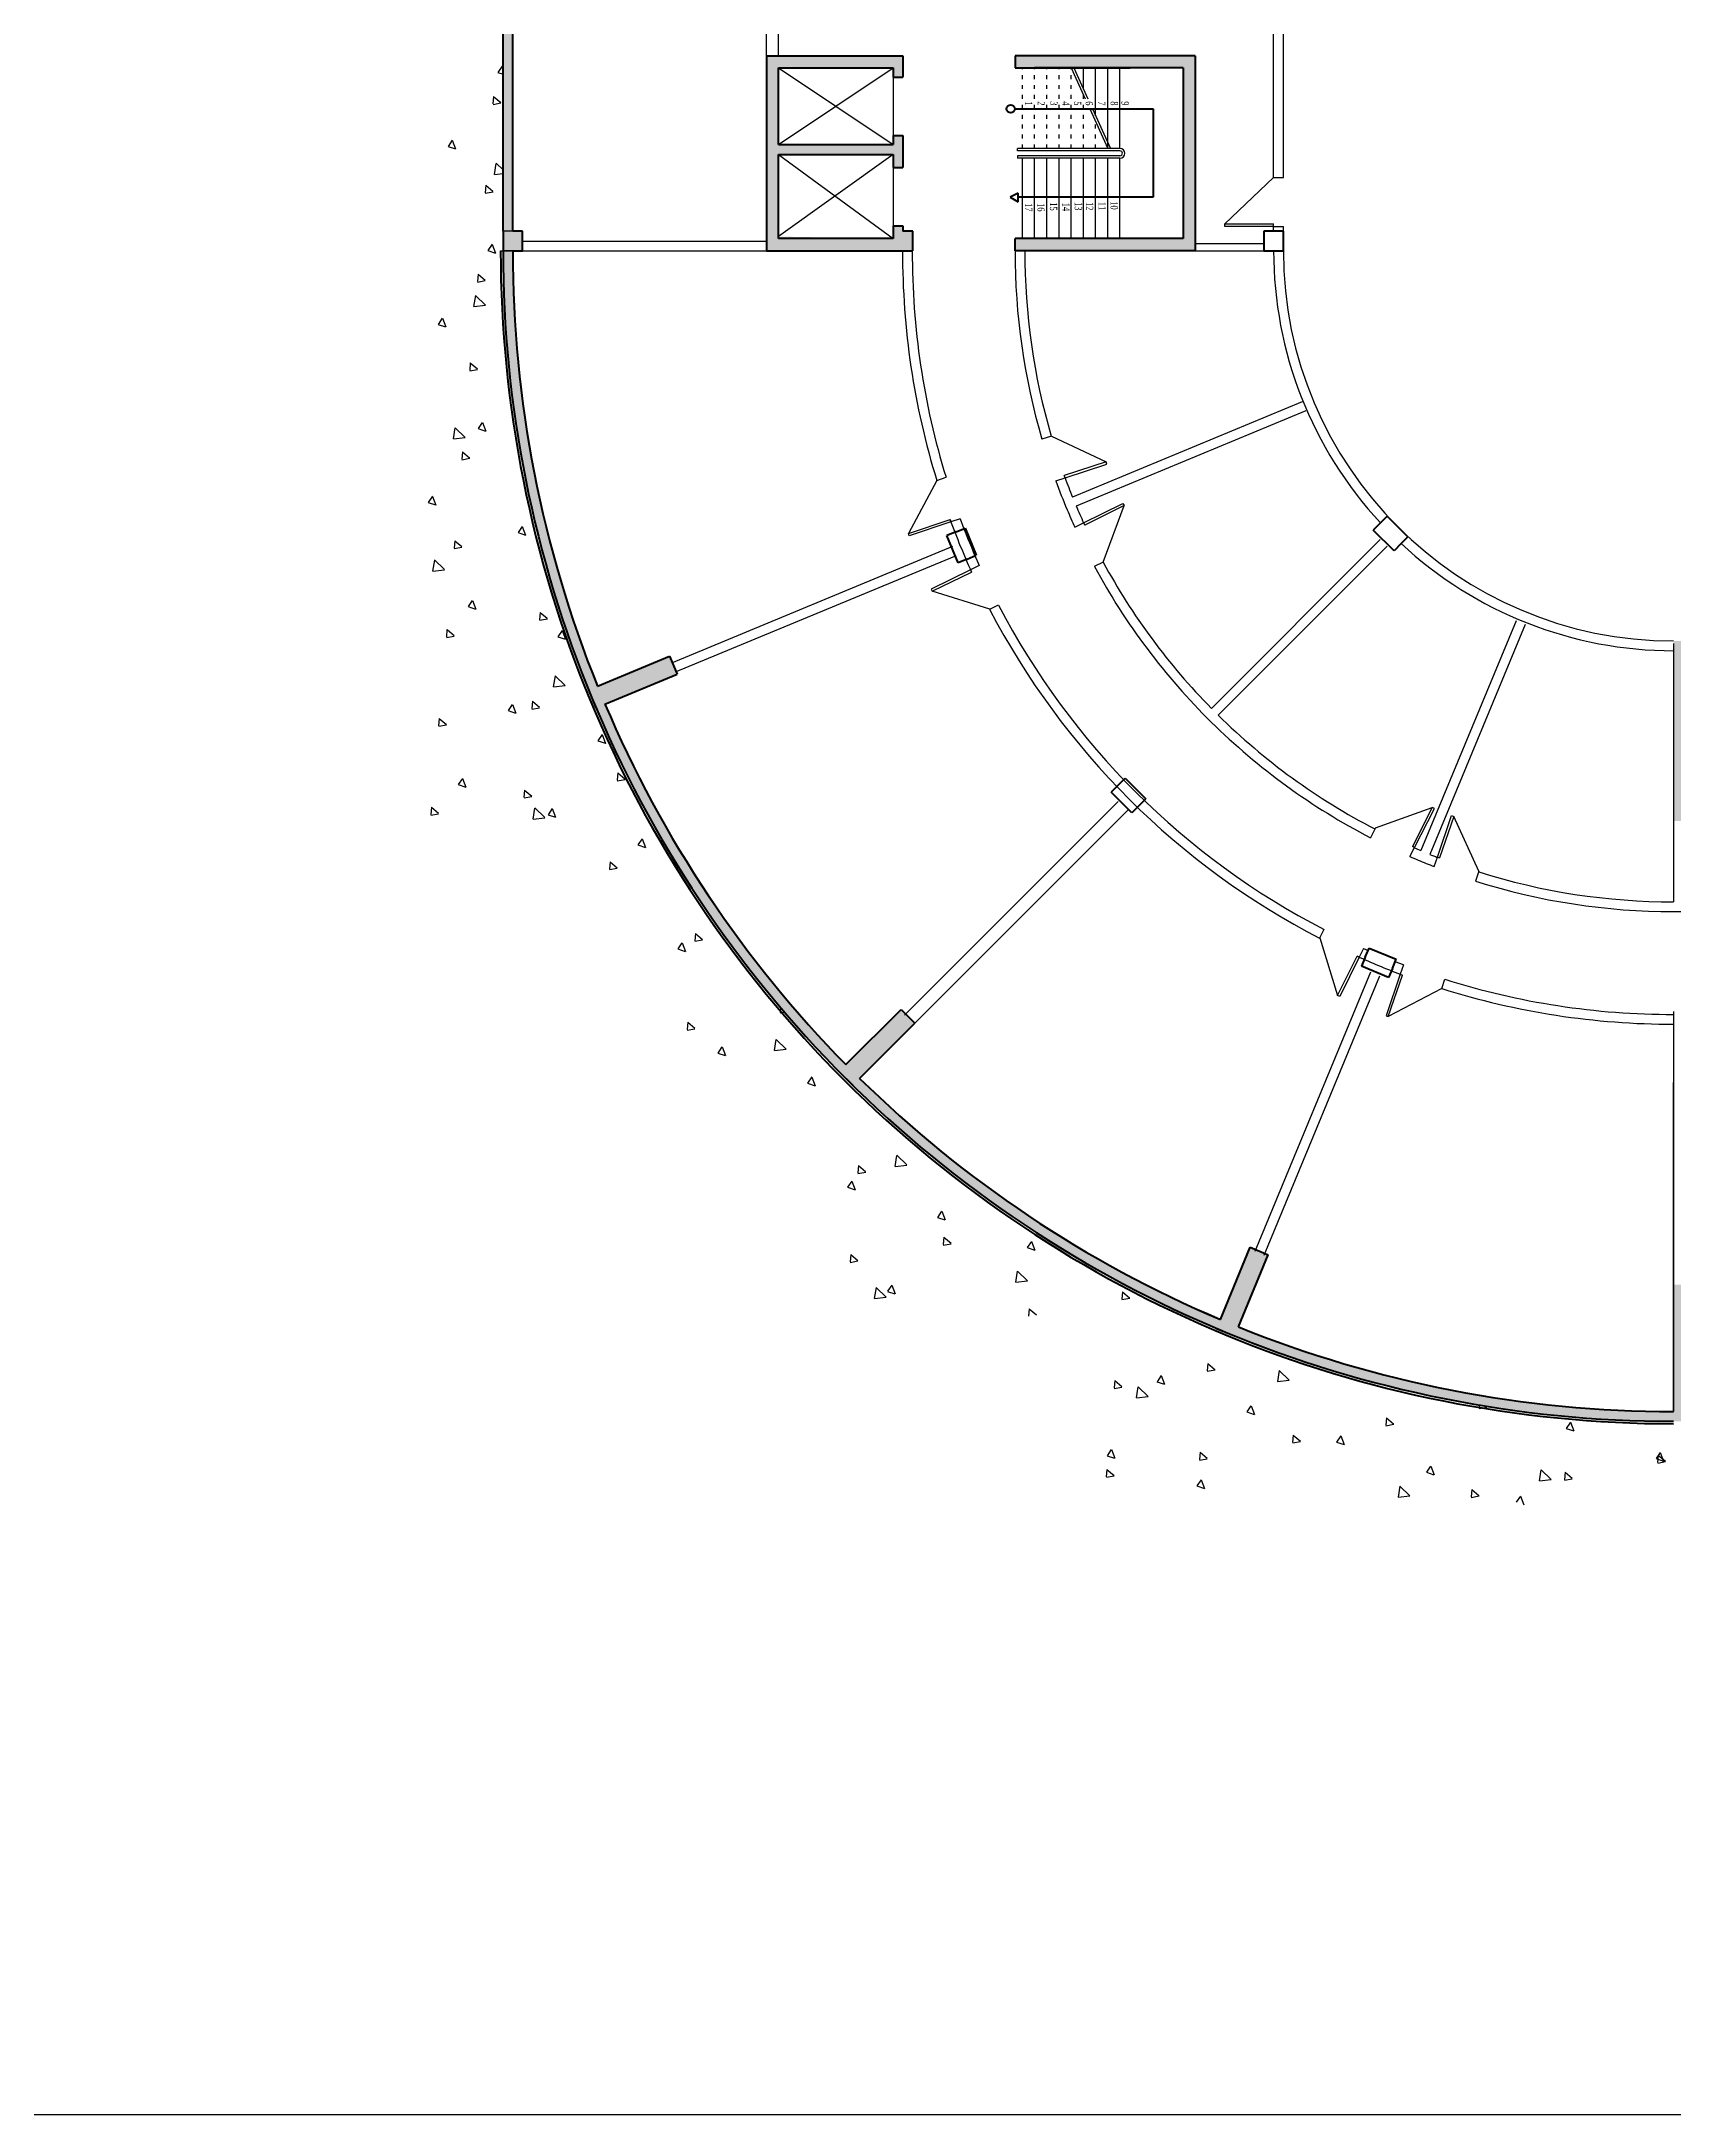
# Model space of a CAD drawing. Header units: metres. Extents: x -2370498 to 1228044, y -644254 to 236701.
# Drawn here: x 816725 to 821669, y 179825 to 186105 of the extents above; entities that cross this region are included whole.
import ezdxf

# ---------------------------------------------------------------- set-up
doc = ezdxf.new("R2010")
doc.units = ezdxf.units.M
doc.header["$MEASUREMENT"] = 0
doc.linetypes.add('ACAD_ISO03W100', pattern=[30, 12, -18])
doc.layers.add('Beam', color=6, linetype='Continuous')
doc.styles.add('OLCU', font='arial.ttf', dxfattribs={"width": 0.75})

msp = doc.modelspace()

# ---------------------------------------------------------------- hatches: boundary and pattern name
h = msp.add_hatch(color=0)
h.dxf.hatch_style = 1
h.paths.add_polyline_path([(822260.1468, 181925.18385), (822260.1468, 182338.83602), (822184.58141, 182338.83602), (822184.58141, 182309.28944), (822223.21357, 182309.28944), (822223.21357, 181962.11708), (821968.66975, 181962.11708), (821968.66975, 182309.28944), (822007.30191, 182309.28944), (822007.30191, 182338.83602), (821910.98004, 182338.83602), (821910.98004, 182309.28944), (821938.53223, 182309.28944), (821938.53223, 181962.11708), (821728.30829, 181962.11708), (821728.30829, 181984.27702), (821706.14835, 181984.27702), (821706.14835, 182309.28944), (821733.70054, 182309.28944), (821733.70054, 182338.83602), (821669.21512, 182338.83602), (821669.21512, 181925.18385)])
h.paths.add_polyline_path([(822260.1468, 183743.36416), (822260.1468, 184288.91057), (821669.21512, 184288.91057), (821669.21512, 183743.36416), (821706.14208, 183743.36416), (821706.14208, 184091.60192), (821706.14835, 184229.8174), (821728.30829, 184229.8174), (821728.30829, 184251.97734), (822223.21357, 184251.97734), (822223.21357, 183743.36416)])
h.paths.add_polyline_path([(819696.64925, 184122.14904), (819696.64925, 183936.37782), (819791.28033, 183936.37782), (819791.28033, 184122.14904)], flags=9)
h.paths.add_polyline_path([(818504.06109, 185878.46774), (818504.06109, 185692.69652), (818598.69218, 185692.69652), (818598.69218, 185878.46774)], flags=9)
h.paths.add_polyline_path([(822107.31787, 183760.78029), (822142.93833, 183760.78029), (822142.93833, 183808.09583), (822107.31787, 183808.09583)], flags=25)
h.paths.add_polyline_path([(822107.31787, 183798.21973), (822142.93833, 183798.21973), (822142.93833, 183845.53527), (822107.31787, 183845.53527)], flags=25)
h.paths.add_polyline_path([(822104.77828, 183836.06122), (822140.39874, 183836.06122), (822140.39874, 183883.37676), (822104.77828, 183883.37676)], flags=25)
h.paths.add_polyline_path([(822106.04629, 183874.08223), (822141.66676, 183874.08223), (822141.66676, 183921.39777), (822106.04629, 183921.39777)], flags=25)
h.paths.add_polyline_path([(822104.14427, 183911.46931), (822139.76474, 183911.46931), (822139.76474, 183958.78485), (822104.14427, 183958.78485)], flags=25)
h.paths.add_polyline_path([(822103.80946, 183945.15378), (822139.42992, 183945.15378), (822139.42992, 183992.46932), (822103.80946, 183992.46932)], flags=25)
h.paths.add_polyline_path([(822103.49246, 183983.49082), (822139.11292, 183983.49082), (822139.11292, 184030.80636), (822103.49246, 184030.80636)], flags=25)
h.paths.add_polyline_path([(822101.59044, 184019.92794), (822137.2109, 184019.92794), (822137.2109, 184067.24348), (822101.59044, 184067.24348)], flags=25)
h.paths.add_polyline_path([(821800.79698, 184052.90928), (821824.1472, 184052.90928), (821824.1472, 184100.22482), (821800.79698, 184100.22482)], flags=25)
h.paths.add_polyline_path([(821800.28173, 184020.28324), (821823.63194, 184020.28324), (821823.63194, 184067.59878), (821800.28173, 184067.59878)], flags=25)
h.paths.add_polyline_path([(821800.8569, 183982.064), (821824.20711, 183982.064), (821824.20711, 184029.37955), (821800.8569, 184029.37955)], flags=25)
h.paths.add_polyline_path([(821800.7131, 183944.23373), (821824.06332, 183944.23373), (821824.06332, 183991.54927), (821800.7131, 183991.54927)], flags=25)
h.paths.add_polyline_path([(821800.59328, 183909.08131), (821823.94349, 183909.08131), (821823.94349, 183956.39685), (821800.59328, 183956.39685)], flags=25)
h.paths.add_polyline_path([(821801.38413, 183873.23138), (821824.73435, 183873.23138), (821824.73435, 183920.54692), (821801.38413, 183920.54692)], flags=25)
h.paths.add_polyline_path([(821800.77302, 183837.10468), (821824.12323, 183837.10468), (821824.12323, 183884.42023), (821800.77302, 183884.42023)], flags=25)
h.paths.add_polyline_path([(821801.24034, 183798.91724), (821824.59056, 183798.91724), (821824.59056, 183846.23278), (821801.24034, 183846.23278)], flags=25)
h.paths.add_polyline_path([(821798.89174, 183760.78029), (821822.24195, 183760.78029), (821822.24195, 183808.09583), (821798.89174, 183808.09583)], flags=25)
h.paths.add_polyline_path([(823357.52505, 183340.38433), (823357.52505, 182886.08164), (823452.15614, 182886.08164), (823452.15614, 183340.38433)], flags=9)
h.paths.add_polyline_path([(820310.73738, 186009.39451), (820310.73738, 185733.29798), (820405.36847, 185733.29798), (820405.36847, 186009.39451)], flags=9)
h.paths.add_polyline_path([(819767.51776, 185626.14245), (819767.51776, 185590.52198), (819814.8333, 185590.52198), (819814.8333, 185626.14245)], flags=9)
h.paths.add_polyline_path([(819842.92585, 185626.77645), (819842.92585, 185591.15599), (819890.24139, 185591.15599), (819890.24139, 185626.77645)], flags=9)
h.paths.add_polyline_path([(819729.67626, 185623.60286), (819729.67626, 185587.9824), (819776.99181, 185587.9824), (819776.99181, 185623.60286)], flags=9)
h.paths.add_polyline_path([(819951.38447, 185629.33029), (819951.38447, 185593.70982), (819998.70002, 185593.70982), (819998.70002, 185629.33029)], flags=9)
h.paths.add_polyline_path([(819805.53877, 185624.87443), (819805.53877, 185589.25397), (819852.85431, 185589.25397), (819852.85431, 185624.87443)], flags=9)
h.paths.add_polyline_path([(819914.94736, 185627.42827), (819914.94736, 185591.8078), (819962.2629, 185591.8078), (819962.2629, 185627.42827)], flags=9)
h.paths.add_polyline_path([(819984.36581, 185930.12374), (819984.36581, 185906.77353), (820031.68136, 185906.77353), (820031.68136, 185930.12374)], flags=9)
h.paths.add_polyline_path([(819840.53785, 185930.32745), (819840.53785, 185906.97723), (819887.85339, 185906.97723), (819887.85339, 185930.32745)], flags=9)
h.paths.add_polyline_path([(819768.56122, 185930.14771), (819768.56122, 185906.79749), (819815.87676, 185906.79749), (819815.87676, 185930.14771)], flags=9)
h.paths.add_polyline_path([(819692.23682, 185623.60286), (819692.23682, 185587.9824), (819739.55237, 185587.9824), (819739.55237, 185623.60286)], flags=9)
h.paths.add_polyline_path([(819876.61031, 185627.11126), (819876.61031, 185591.4908), (819923.92585, 185591.4908), (819923.92585, 185627.11126)], flags=9)
h.paths.add_polyline_path([(819951.73978, 185930.639), (819951.73978, 185907.28878), (819999.05532, 185907.28878), (819999.05532, 185930.639)], flags=9)
h.paths.add_polyline_path([(819804.68792, 185929.53659), (819804.68792, 185906.18638), (819852.00346, 185906.18638), (819852.00346, 185929.53659)], flags=9)
h.paths.add_polyline_path([(819875.69027, 185930.20762), (819875.69027, 185906.85741), (819923.00581, 185906.85741), (819923.00581, 185930.20762)], flags=9)
h.paths.add_polyline_path([(819730.37378, 185929.68039), (819730.37378, 185906.33017), (819777.68932, 185906.33017), (819777.68932, 185929.68039)], flags=9)
h.paths.add_polyline_path([(819913.52054, 185930.06383), (819913.52054, 185906.71362), (819960.83608, 185906.71362), (819960.83608, 185930.06383)], flags=9)
h.paths.add_polyline_path([(818212.68834, 186495.25456), (818212.68834, 186207.24726), (818307.31943, 186207.24726), (818307.31943, 186495.25456)], flags=9)
h.paths.add_polyline_path([(819692.23682, 185932.02899), (819692.23682, 185908.67877), (819739.55237, 185908.67877), (819739.55237, 185932.02899)], flags=9)
h.paths.add_polyline_path([(818208.24624, 187009.75691), (818208.24624, 186792.63904), (818302.87732, 186792.63904), (818302.87732, 187009.75691)], flags=9)
h.paths.add_polyline_path([(829736.24461, 200655.12925), (829736.24461, 199279.64736), (830114.76894, 199279.64736), (830114.76894, 200655.12925)], flags=9)
h.paths.add_polyline_path([(833163.13298, 200668.96096), (833163.13298, 199293.47907), (833541.65731, 199293.47907), (833541.65731, 200668.96096)], flags=9)
h.paths.add_polyline_path([(819365.43827, 201638.30223), (819365.43827, 200262.82034), (819743.96261, 200262.82034), (819743.96261, 201638.30223)], flags=9)
h.paths.add_polyline_path([(822983.79383, 201845.32028), (822983.79383, 200469.83839), (823362.31816, 200469.83839), (823362.31816, 201845.32028)], flags=9)
h.paths.add_polyline_path([(830968.75348, 185254.29725), (831004.37394, 185254.29725), (831004.37394, 185301.61279), (830968.75348, 185301.61279)], flags=9)
h.paths.add_polyline_path([(830968.11948, 185329.70534), (831003.73994, 185329.70534), (831003.73994, 185377.02089), (830968.11948, 185377.02089)], flags=9)
h.paths.add_polyline_path([(830971.29307, 185216.45576), (831006.91353, 185216.45576), (831006.91353, 185263.7713), (830971.29307, 185263.7713)], flags=9)
h.paths.add_polyline_path([(830965.56564, 185438.16397), (831001.18611, 185438.16397), (831001.18611, 185485.47951), (830965.56564, 185485.47951)], flags=9)
h.paths.add_polyline_path([(830970.02149, 185292.31826), (831005.64196, 185292.31826), (831005.64196, 185339.63381), (830970.02149, 185339.63381)], flags=9)
h.paths.add_polyline_path([(830967.46766, 185401.72685), (831003.08812, 185401.72685), (831003.08812, 185449.04239), (830967.46766, 185449.04239)], flags=9)
h.paths.add_polyline_path([(830664.77218, 185471.14531), (830688.1224, 185471.14531), (830688.1224, 185518.46085), (830664.77218, 185518.46085)], flags=9)
h.paths.add_polyline_path([(830664.56848, 185327.31734), (830687.91869, 185327.31734), (830687.91869, 185374.63289), (830664.56848, 185374.63289)], flags=9)
h.paths.add_polyline_path([(830664.74822, 185255.34072), (830688.09843, 185255.34072), (830688.09843, 185302.65626), (830664.74822, 185302.65626)], flags=9)
h.paths.add_polyline_path([(830971.29307, 185179.01632), (831006.91353, 185179.01632), (831006.91353, 185226.33186), (830971.29307, 185226.33186)], flags=9)
h.paths.add_polyline_path([(830967.78466, 185363.38981), (831003.40513, 185363.38981), (831003.40513, 185410.70535), (830967.78466, 185410.70535)], flags=9)
h.paths.add_polyline_path([(830664.25693, 185438.51927), (830687.60714, 185438.51927), (830687.60714, 185485.83481), (830664.25693, 185485.83481)], flags=9)
h.paths.add_polyline_path([(830665.35933, 185291.46741), (830688.70955, 185291.46741), (830688.70955, 185338.78295), (830665.35933, 185338.78295)], flags=9)
h.paths.add_polyline_path([(830664.6883, 185362.46976), (830688.03852, 185362.46976), (830688.03852, 185409.78531), (830664.6883, 185409.78531)], flags=9)
h.paths.add_polyline_path([(830665.21554, 185217.15327), (830688.56576, 185217.15327), (830688.56576, 185264.46881), (830665.21554, 185264.46881)], flags=9)
h.paths.add_polyline_path([(830664.8321, 185400.30004), (830688.18231, 185400.30004), (830688.18231, 185447.61558), (830664.8321, 185447.61558)], flags=9)
h.paths.add_polyline_path([(830662.86694, 185179.01632), (830686.21716, 185179.01632), (830686.21716, 185226.33186), (830662.86694, 185226.33186)], flags=9)
h.paths.add_polyline_path([(828088.24535, 184881.09096), (828088.24535, 184752.54894), (828182.87643, 184752.54894), (828182.87643, 184881.09096)], flags=9)
h.paths.add_polyline_path([(829805.95652, 183982.7919), (829805.95652, 183854.24988), (829900.5876, 183854.24988), (829900.5876, 183982.7919)], flags=9)
h.paths.add_polyline_path([(829598.79445, 185373.43048), (829598.79445, 185244.88846), (829693.42553, 185244.88846), (829693.42553, 185373.43048)], flags=9)
h.paths.add_polyline_path([(830099.43365, 185356.15449), (830099.43365, 185227.61247), (830194.06473, 185227.61247), (830194.06473, 185356.15449)], flags=9)
h.paths.add_polyline_path([(826490.35335, 193725.49478), (826490.35335, 192509.1604), (827066.51174, 192509.1604), (827066.51174, 193725.49478)], flags=9)
h.paths.add_polyline_path([(826698.89271, 182287.67301), (826698.89271, 180738.44712), (827275.05109, 180738.44712), (827275.05109, 182287.67301)], flags=9)
h = msp.add_hatch(color=0)
h.dxf.hatch_style = 1
h.paths.add_polyline_path([(818182.71821, 185470.77393), (818182.71821, 185529.8671), (818153.17162, 185529.8671), (818153.17162, 186652.63729), (818182.71821, 186652.63729), (818182.71821, 186711.73046), (818153.17162, 186711.73046), (818153.17162, 187775.40748), (818182.71821, 187775.40748), (818182.71821, 187834.50065), (818153.17162, 187834.50065), (818153.17162, 188957.27084), (818182.71821, 188957.27084), (818182.71821, 189016.36401), (818123.62504, 189016.36401), (818123.62504, 185470.7965)])
h = msp.add_hatch(color=0)
h.dxf.hatch_style = 1
h.paths.add_polyline_path([(819335.03498, 185819.80227), (819305.4884, 185819.80227), (819305.4884, 185792.25008), (818958.31604, 185792.25008), (818958.31604, 186024.63396), (819305.4884, 186024.63396), (819305.4884, 185997.08177), (819335.03498, 185997.08177), (819335.03498, 186061.56719), (818921.38281, 186061.56719), (818921.38281, 185470.63551), (819364.58157, 185470.63551), (819364.58157, 185529.72868), (819335.03498, 185529.72868), (819335.03498, 185546.2009), (819305.4884, 185546.2009), (819305.4884, 185507.56874), (818958.31604, 185513.88433), (818958.31604, 185762.11256), (819305.4884, 185762.11256), (819305.4884, 185723.48041), (819335.03498, 185723.48041)])
h = msp.add_hatch(color=0)
h.dxf.hatch_style = 1
h.paths.add_polyline_path([(820220.36711, 185470.77393), (820220.36711, 186061.70561), (819733.91387, 186061.70561), (819704.36728, 186061.70561), (819674.8207, 186061.70561), (819674.8207, 186024.77864), (820023.05846, 186024.77864), (820183.43388, 186024.77238), (820183.43388, 185507.70716), (819674.8207, 185507.70716), (819674.8207, 185470.77393)])
h = msp.add_hatch(color=0)
h.dxf.hatch_style = 1
h.paths.add_polyline_path([(820220.36711, 185470.77393), (820220.36711, 186061.70561), (819733.91387, 186061.70561), (819704.36728, 186061.70561), (819674.8207, 186061.70561), (819674.8207, 186024.77864), (820023.05846, 186024.77864), (820183.43388, 186024.77238), (820183.43388, 185507.70716), (819674.8207, 185507.70716), (819674.8207, 185470.77393)])
h = msp.add_hatch(color=0)
h.dxf.hatch_style = 1
h.paths.add_polyline_path([(821669.21512, 181925.20021), (821669.21512, 181954.74679, -0.0963705945), (820351.02852, 182211.19737), (820441.49693, 182429.60743), (820386.90196, 182452.22141), (820296.43355, 182233.81135, -0.0942757837), (819203.72742, 182964.01301), (819370.94094, 183131.19319), (819329.15992, 183172.98254), (819161.94641, 183005.80236, -0.0942056792), (818432.3441, 184097.75428), (818650.80578, 184188.26419), (818628.18751, 184242.85738), (818409.72583, 184152.34747, -0.0963908739), (818153.17162, 185470.7965), (818123.62504, 185470.7965, 0.0962745589), (818381.72265, 184142.7834), (818405.78209, 184084.71168, 0.094112862), (819141.10801, 182984.85314), (819182.77406, 182943.17879, 0.0947702802), (820290.99586, 182204.03031), (820333.81517, 182186.29398, 0.0968418288)])

# ---------------------------------------------------------------- linework, layer by layer
at = {"color": 0, "lineweight": 40}
for p, q in [((818123.62504, 185529.8671), (818123.62504, 189016.36401)), ((818153.17162, 186061.70561), (818153.17162, 186357.17145)), ((818153.17162, 185529.8671), (818153.17162, 186061.70561)), ((818921.38281, 186061.70561), (819335.03498, 186061.70561)), ((818921.38281, 186061.70561), (818921.38281, 185470.77393)), ((818958.31604, 186024.77238), (819305.4884, 186024.77238)), ((818958.31604, 185792.3885), (818958.31604, 186024.77238)), ((819305.4884, 186024.77238), (819305.4884, 185997.22019)), ((819335.03498, 186061.70561), (819335.03498, 185997.22019)), ((819674.8207, 186061.70561), (819674.8207, 186024.77864)), ((819704.36728, 186061.70561), (819674.8207, 186061.70561)), ((819674.8207, 186024.77864), (820023.05846, 186024.77864)), ((819733.91387, 186061.70561), (819704.36728, 186061.70561)), ((820220.36711, 186061.70561), (819733.91387, 186061.70561)), ((820183.43388, 186024.77238), (819733.91387, 186024.77238)), ((820183.43388, 186024.77238), (820183.43388, 185507.70716)), ((820220.36711, 186061.70561), (820220.36711, 185470.77393)), ((819305.4884, 185997.22019), (819335.03498, 185997.22019)), ((819673.67812, 185900.72632), (820092.79004, 185900.72632)), ((820092.79004, 185900.72632), (820092.79004, 185632.95138)), ((819305.4884, 185819.94068), (819305.4884, 185792.3885)), ((819305.4884, 185819.94068), (819335.03498, 185819.94068)), ((819335.03498, 185819.94068), (819335.03498, 185723.61882)), ((818958.31604, 185792.3885), (819305.4884, 185792.3885)), ((818958.31604, 185507.70716), (818958.31604, 185762.25098)), ((818958.31604, 185762.25098), (819305.4884, 185762.25098)), ((819305.4884, 185762.25098), (819305.4884, 185723.61882)), ((819305.4884, 185723.61882), (819335.03498, 185723.61882)), ((819684.45124, 185645.06873), (819660.24585, 185632.95138)), ((819660.24585, 185632.95138), (819684.45124, 185619.04955)), ((819684.45124, 185619.04955), (819684.45124, 185645.06873)), ((820092.79004, 185632.95138), (819684.45124, 185632.95138)), ((818123.62504, 185529.8671), (818123.62504, 185470.77393)), ((818182.71821, 185529.8671), (818153.17162, 185529.8671)), ((818182.71821, 185470.77393), (818182.71821, 185529.8671)), ((819305.4884, 185507.70716), (818958.31604, 185507.70716)), ((819305.4884, 185546.33932), (819305.4884, 185507.70716)), ((819305.4884, 185546.33932), (819335.03498, 185546.33932)), ((819335.03498, 185546.33932), (819335.03498, 185529.8671)), ((819364.58157, 185529.8671), (819335.03498, 185529.8671)), ((819364.58157, 185470.77393), (819364.58157, 185529.8671)), ((820183.43388, 185507.70716), (819674.8207, 185507.70716)), ((819674.8207, 185470.77393), (819674.8207, 185507.70716)), ((820487.35176, 185529.8671), (820428.25859, 185529.8671)), ((820428.25859, 185529.8671), (820428.25859, 185470.77393)), ((820487.35176, 185470.77393), (820487.35176, 185529.8671)), ((818153.17162, 185470.77393), (818182.71821, 185470.77393)), ((818921.38281, 185470.63551), (819335.03498, 185470.56778)), ((819305.4884, 185470.77393), (819364.58157, 185470.77393)), ((820220.36711, 185470.77393), (819674.8207, 185470.77393)), ((820428.25859, 185470.77393), (820487.35176, 185470.77393)), ((819495.74522, 184619.07384), (819523.28673, 184630.28205)), ((819523.28673, 184630.28205), (819557.21348, 184548.39391)), ((820780.51926, 184645.88241), (820759.62459, 184624.9919)), ((820822.4679, 184562.14233), (820759.62459, 184624.9919)), ((820780.51926, 184645.88241), (820801.67886, 184667.03779)), ((820801.67886, 184667.03779), (820864.51798, 184604.19241)), ((819495.74522, 184619.07384), (819468.37805, 184607.93658)), ((819502.27419, 184525.63225), (819468.37805, 184607.93658)), ((820843.36049, 184583.03492), (820822.4679, 184562.14233)), ((820843.36049, 184583.03492), (820864.51798, 184604.19241)), ((819529.57079, 184536.94138), (819502.27419, 184525.63225)), ((819529.57079, 184536.94138), (819557.21348, 184548.39391)), ((818409.72583, 184152.34747), (818628.18751, 184242.85738)), ((818409.72583, 184152.33111), (818628.18751, 184242.84102)), ((818432.3441, 184097.75428), (818650.80578, 184188.26419)), ((818432.3441, 184097.73792), (818650.80578, 184188.24783)), ((818628.18751, 184242.85738), (818650.80578, 184188.26419)), ((818628.18751, 184242.84102), (818650.80578, 184188.24783)), ((818382.44324, 184141.04414), (818405.0615, 184086.45095)), ((818382.44324, 184141.02778), (818405.0615, 184086.43459)), ((819986.83036, 183852.19351), (820007.98996, 183873.34889)), ((820007.98996, 183873.34889), (820070.82908, 183810.50351)), ((819986.83036, 183852.19351), (819965.93568, 183831.303)), ((820028.77899, 183768.45342), (819965.93568, 183831.303)), ((820049.67158, 183789.34601), (820070.82908, 183810.50351)), ((820049.67158, 183789.34601), (820028.77899, 183768.45342)), ((820735.55076, 183331.0562), (820724.24377, 183303.75872)), ((820806.13623, 183269.83775), (820724.24377, 183303.75872)), ((820735.55076, 183331.0562), (820747.00111, 183358.6998)), ((820747.00111, 183358.6998), (820828.89357, 183324.77883)), ((820817.44321, 183297.13523), (820828.89357, 183324.77883)), ((820817.44321, 183297.13523), (820806.13623, 183269.83775)), ((819161.94641, 183005.80236), (819329.15992, 183172.98254)), ((819161.94641, 183005.786), (819329.15992, 183172.96618)), ((819203.72742, 182964.01301), (819370.94094, 183131.19319)), ((819203.72742, 182963.99665), (819370.94094, 183131.17684)), ((819329.15992, 183172.98254), (819370.94094, 183131.19319)), ((819329.15992, 183172.96618), (819370.94094, 183131.17684)), ((819141.05053, 182984.91064), (819141.05101, 182984.91112)), ((819141.05053, 182984.91064), (819182.83154, 182943.12129)), ((819141.05053, 182984.89428), (819141.05101, 182984.89476)), ((819141.05053, 182984.89428), (819182.83154, 182943.10494)), ((820296.43355, 182233.81135), (820386.90196, 182452.22141)), ((820296.43355, 182233.79499), (820386.90196, 182452.20505)), ((820351.02852, 182211.19737), (820441.49693, 182429.60743)), ((820351.02852, 182211.18102), (820441.49693, 182429.59108)), ((820386.90196, 182452.22141), (820441.49693, 182429.60743)), ((820386.90196, 182452.20505), (820441.49693, 182429.59108)), ((820285.10803, 182206.46913), (820285.12617, 182206.51291)), ((820285.10803, 182206.45278), (820285.12617, 182206.49655)), ((820285.10803, 182206.46913), (820339.703, 182183.85516)), ((820285.10803, 182206.45278), (820339.703, 182183.8388)), ((820339.703, 182183.85516), (820339.72113, 182183.89893)), ((820339.703, 182183.8388), (820339.72113, 182183.88258))]:
    msp.add_line(p, q, dxfattribs=at)
at = {"color": 0}
for p, q in [((820487.35176, 185692.37331), (820487.35176, 189016.36401)), ((818921.38281, 186061.70561), (818921.38281, 186327.62486)), ((818958.31604, 186061.70561), (818958.31604, 186327.62486)), ((820457.80517, 186061.70561), (820457.80517, 186327.62486)), ((818958.31604, 186024.77238), (819305.4884, 185792.3885)), ((818958.31604, 185792.3885), (819305.4884, 186024.77238)), ((819844.71356, 186024.77238), (819887.33745, 185930.99981)), ((819852.82748, 186024.77238), (819895.45138, 185930.99981)), ((819881.64679, 185961.36991), (819881.64679, 186024.77238)), ((819918.58002, 185880.1168), (819918.58002, 186024.77238)), ((819955.51325, 185781.01306), (819955.51325, 186024.77238)), ((819992.44648, 185781.01306), (819992.44648, 186024.77238)), ((820457.80517, 185692.37331), (820457.80517, 186061.70561)), ((819305.4884, 185997.22019), (819305.4884, 185819.94068)), ((819901.09813, 185900.72632), (819955.51325, 185781.01306)), ((819909.21205, 185900.72632), (819963.62717, 185781.01306)), ((818958.31604, 185762.25098), (819305.4884, 185507.70716)), ((819305.4884, 185762.25098), (818958.31604, 185514.02274)), ((819992.44648, 185781.01306), (819682.08105, 185781.01306)), ((819682.08105, 185773.62641), (819682.08105, 185781.01306)), ((819992.44648, 185773.62641), (819682.08105, 185773.62641)), ((819992.44648, 185758.85312), (819682.08105, 185758.85312)), ((819682.08105, 185758.85312), (819682.08105, 185751.46648)), ((819305.4884, 185723.61882), (819305.4884, 185546.33932)), ((819992.44648, 185751.46648), (819682.08105, 185751.46648)), ((819696.98064, 185507.70716), (819696.98064, 185751.46648)), ((819733.91387, 185507.70716), (819733.91387, 185751.46648)), ((819770.8471, 185507.70716), (819770.8471, 185751.46648)), ((819807.78033, 185507.70716), (819807.78033, 185751.46648)), ((819844.71356, 185507.70716), (819844.71356, 185751.46648)), ((819881.64679, 185670.21337), (819881.64679, 185751.46648)), ((819918.58002, 185507.70716), (819918.58002, 185751.46648)), ((819955.51325, 185507.70716), (819955.51325, 185751.46648)), ((819992.44648, 185507.70716), (819992.44648, 185751.46648)), ((820457.80517, 185692.37331), (820310.07225, 185552.02703)), ((820457.80517, 185692.37331), (820487.35176, 185692.37331)), ((819881.64679, 185507.70716), (819881.64679, 185670.21337)), ((818153.17162, 185529.8671), (818123.62504, 185529.8671)), ((820310.07225, 185544.64039), (820310.07225, 185552.02703)), ((820310.07225, 185552.02703), (820457.80517, 185552.02703)), ((820457.80517, 185544.64039), (820310.07225, 185544.64039)), ((820457.80517, 185529.8671), (820457.80517, 185552.02703)), ((820457.80517, 185529.8671), (820457.80517, 185544.64039)), ((820457.80517, 185544.64039), (820487.35176, 185544.64039)), ((820487.35176, 185470.77393), (820487.35176, 185544.64039)), ((818116.23839, 185470.78013), (818123.62504, 185470.77393)), ((818153.17162, 185470.7965), (818123.62504, 185470.7965)), ((818182.71821, 185470.77393), (818921.38281, 185470.63551)), ((818182.72374, 185500.32051), (818921.38834, 185500.1821)), ((820220.36711, 185492.93387), (820428.25859, 185492.93387)), ((820220.36711, 185470.77393), (820428.25859, 185470.77393)), ((820544.48337, 185013.41193), (819848.38827, 184725.01579)), ((820555.7925, 184986.11533), (819859.6974, 184697.7192)), ((819784.94944, 184909.50601), (819756.01768, 184900.12336)), ((819784.94944, 184909.50601), (819950.16199, 184831.07354)), ((819950.16199, 184831.07354), (819823.68695, 184790.05736)), ((819825.96562, 184783.03097), (819952.44066, 184824.04715)), ((819952.44066, 184824.04715), (819950.16199, 184831.07354)), ((819437.84425, 184775.45755), (819351.77541, 184614.09154)), ((819437.84425, 184775.45755), (819465.85378, 184784.86322)), ((819797.80123, 184773.89718), (819825.96562, 184783.03097)), ((819825.96562, 184783.03097), (819823.68695, 184790.05736)), ((819882.23017, 184646.67905), (820001.46458, 184705.51288)), ((820004.73312, 184698.88875), (819885.49872, 184640.05492)), ((819941.06401, 184527.44465), (820004.73312, 184698.88875)), ((820001.46458, 184705.51288), (820004.73312, 184698.88875)), ((819351.77541, 184614.09154), (819477.81832, 184656.41702)), ((819480.16974, 184649.41464), (819354.12682, 184607.08915)), ((819480.16974, 184649.41464), (819477.81832, 184656.41702)), ((819508.2379, 184658.83999), (819480.16974, 184649.41464)), ((819508.2379, 184658.83999), (819519.66788, 184628.80933)), ((819855.65986, 184633.56846), (819882.23017, 184646.67905)), ((819882.23017, 184646.67905), (819885.49872, 184640.05492)), ((819485.32612, 184574.59709), (818633.84208, 184221.82244)), ((819354.12682, 184607.08915), (819351.77541, 184614.09154)), ((820780.59992, 184596.64309), (820269.13561, 184084.85209)), ((820801.49257, 184575.75056), (820289.71168, 184064.26202)), ((819491.23621, 184545.06364), (818645.15121, 184194.52584)), ((819539.72741, 184504.37573), (819420.31284, 184445.90844)), ((819423.56103, 184439.27429), (819542.97559, 184497.74159)), ((819566.31952, 184517.39566), (819539.72741, 184504.37573)), ((819539.72741, 184504.37573), (819542.97559, 184497.74159)), ((819941.06401, 184527.44465), (819914.56747, 184514.37046)), ((819420.31284, 184445.90844), (819423.56103, 184439.27429)), ((819598.1947, 184384.96117), (819423.56103, 184439.27429)), ((819598.1947, 184384.96117), (819624.73127, 184397.95391)), ((821192.01433, 184349.94351), (820903.87449, 183653.74048)), ((821219.31182, 184338.63652), (820930.76757, 183642.601)), ((821669.21512, 184281.54028), (821669.21512, 183498.5558)), ((819986.92877, 183802.93753), (819339.60038, 183155.14376)), ((820018.5652, 183778.66823), (819370.94094, 183131.17684)), ((820766.23651, 183723.28492), (820938.51955, 183784.6477)), ((820938.51955, 183784.6477), (820878.09101, 183666.21353)), ((820884.67068, 183662.85638), (820945.09922, 183781.29056)), ((820945.09922, 183781.29056), (820938.51955, 183784.6477)), ((820953.74367, 183633.89086), (820996.45333, 183759.80412)), ((821003.44851, 183757.43136), (820960.73886, 183631.5181)), ((820996.45333, 183759.80412), (821003.44851, 183757.43136)), ((821079.65693, 183591.18121), (821003.44851, 183757.43136)), ((820766.23651, 183723.28492), (820750.81106, 183693.05252)), ((820870.85292, 183635.77488), (820884.67068, 183662.85638)), ((820884.67068, 183662.85638), (820878.09101, 183666.21353)), ((820944.11104, 183605.49267), (820953.74367, 183633.89086)), ((820953.74367, 183633.89086), (820960.73886, 183631.5181)), ((821079.65693, 183591.18121), (821069.52302, 183561.3052)), ((821669.21512, 183469.00922), (821698.7617, 183469.00922)), ((820598.11707, 183389.94574), (820611.272, 183416.40228)), ((820598.11707, 183389.94574), (820651.36022, 183214.98287)), ((820651.36022, 183214.98287), (820710.55737, 183334.03731)), ((820717.17151, 183330.74858), (820657.97435, 183211.69414)), ((820717.17151, 183330.74858), (820710.55737, 183334.03731)), ((820730.35397, 183357.2605), (820717.17151, 183330.74858)), ((820730.35397, 183357.2605), (820743.92619, 183351.27628)), ((820851.08587, 183307.53649), (820825.79853, 183317.30675)), ((820851.08587, 183307.53649), (820841.38728, 183279.22999)), ((820751.02295, 183285.29613), (820400.5507, 182439.18127)), ((820778.32043, 183273.98914), (820427.84819, 182427.87428)), ((820841.38728, 183279.22999), (820798.29106, 183153.44852)), ((820805.27892, 183151.05429), (820848.37514, 183276.83576)), ((820841.38728, 183279.22999), (820848.37514, 183276.83576)), ((820967.16875, 183236.13377), (820976.74569, 183264.08521)), ((820657.97435, 183211.69414), (820651.36022, 183214.98287)), ((820967.16875, 183236.13377), (820805.27892, 183151.05429)), ((820798.29106, 183153.44852), (820805.27892, 183151.05429)), ((821669.21512, 183159.81913), (821669.1567, 183159.81913)), ((821669.21512, 183166.14038), (821669.21512, 182338.83602)), ((821669.21512, 183166.14038), (821669.21512, 183158.77009)), ((821669.21512, 183158.77009), (821669.21512, 181954.74679)), ((821669.21512, 181954.74679), (821669.21512, 182951.944))]:
    msp.add_line(p, q, dxfattribs=at)
at = {"color": 0, "linetype": 'Continuous'}
for p, q in [((818107.99202, 186010.96201), (818123.62504, 186005.71654)), ((818120.60228, 186029.68472), (818108.01233, 186011.01936)), ((818120.98423, 186029.51158), (818123.62504, 186022.63204)), ((818095.11157, 185938.40488), (818093.1493, 185915.97605)), ((818093.43638, 185914.41899), (818116.95753, 185918.75777)), ((818095.11503, 185938.40456), (818116.67391, 185920.31451)), ((817956.91267, 185786.97766), (817979.58821, 185779.36916)), ((817969.52291, 185805.70035), (817956.93296, 185787.03499)), ((817969.90487, 185805.52721), (817979.99046, 185779.25334)), ((818101.84314, 185735.56171), (818096.66732, 185702.18899)), ((818097.3394, 185702.08478), (818123.62504, 185705.14267)), ((818102.46879, 185735.8567), (818123.62504, 185715.55738)), ((818071.56428, 185669.25815), (818069.60201, 185646.82932)), ((818069.88894, 185645.27308), (818093.41009, 185649.61186)), ((818071.56775, 185669.25783), (818093.12663, 185651.16778)), ((818077.93957, 185471.69135), (818100.61511, 185464.08285)), ((818090.54981, 185490.41405), (818077.95986, 185471.74868)), ((818090.93198, 185490.2408), (818101.01757, 185463.96694)), ((818048.01699, 185400.11141), (818046.05472, 185377.68259)), ((818046.34151, 185376.12717), (818069.86265, 185380.46595)), ((818048.02048, 185400.1111), (818069.57936, 185382.02105)), ((818039.73324, 185335.08895), (818034.55742, 185301.71623)), ((818040.35843, 185335.38372), (818070.81925, 185306.15671)), ((817939.47045, 185266.42968), (817926.8805, 185247.76432)), ((817939.85261, 185266.25644), (817949.93821, 185239.98257)), ((818035.22901, 185301.6121), (818070.86565, 185305.75781)), ((817926.86021, 185247.70701), (817949.53575, 185240.0985)), ((818024.4697, 185130.96468), (818022.50743, 185108.53586)), ((818024.4732, 185130.96437), (818046.03208, 185112.87432)), ((818022.79407, 185106.98126), (818046.31522, 185111.32004)), ((818060.49734, 184951.14337), (818047.9074, 184932.47801)), ((818060.87973, 184950.97003), (818070.96532, 184924.69616)), ((817977.62335, 184934.61618), (817972.44752, 184901.24346)), ((817973.11861, 184901.13941), (818008.75526, 184905.28512)), ((817978.24807, 184934.91074), (818008.70889, 184905.68373)), ((818047.88711, 184932.4207), (818070.56265, 184924.8122)), ((818000.92241, 184861.81795), (817998.96015, 184839.38913)), ((817999.24663, 184837.83535), (818022.76778, 184842.17413)), ((818000.92592, 184861.81764), (818022.4848, 184843.72759)), ((817896.80776, 184708.43635), (817919.4833, 184700.82785)), ((817909.41798, 184727.159), (817896.82803, 184708.49364)), ((817909.80036, 184726.98566), (817919.88596, 184700.7118)), ((818181.52424, 184635.85706), (818168.93429, 184617.1917)), ((818181.90684, 184635.68363), (818191.99243, 184609.40976)), ((817977.37513, 184592.67122), (817975.41286, 184570.2424)), ((817975.69919, 184568.68945), (817999.22034, 184573.02822)), ((817977.37865, 184592.67091), (817998.93753, 184574.58086)), ((818168.91401, 184617.13439), (818191.58955, 184609.52589)), ((817915.51345, 184534.14342), (817910.33763, 184500.7707)), ((817911.00822, 184500.66672), (817946.64486, 184504.81244)), ((817916.13771, 184534.43775), (817946.59853, 184505.21075)), ((818017.83465, 184393.15005), (818040.51019, 184385.54154)), ((818030.44488, 184411.87269), (818017.85493, 184393.20733)), ((818030.82748, 184411.69926), (818040.91307, 184385.42539)), ((818236.0817, 184375.59063), (818234.11943, 184353.16181)), ((818236.08523, 184375.59031), (818257.64411, 184357.50026)), ((817953.82784, 184323.52449), (817951.86557, 184301.09567)), ((817953.83137, 184323.52417), (817975.39025, 184305.43412)), ((818234.40576, 184351.60885), (818257.9269, 184355.94762)), ((818302.55114, 184320.57075), (818289.96119, 184301.90539)), ((818302.93395, 184320.39722), (818313.01954, 184294.12335)), ((817952.15175, 184299.54354), (817975.6729, 184303.88231)), ((818289.94091, 184301.84808), (818312.61645, 184294.23958)), ((818281.04329, 184183.41936), (818275.86747, 184150.04664)), ((818281.66755, 184183.71369), (818312.12837, 184154.48669)), ((818276.53806, 184149.94266), (818312.1747, 184154.08838)), ((818138.86155, 184077.86374), (818161.53709, 184070.25524)), ((818151.47177, 184096.58639), (818138.88183, 184077.92102)), ((818151.85459, 184096.41285), (818161.94018, 184070.13898)), ((818212.53441, 184106.4439), (818210.57214, 184084.01508)), ((818210.85832, 184082.46294), (818234.37947, 184086.80171)), ((818212.53795, 184106.44358), (818234.09683, 184088.35353)), ((817930.28055, 184054.37776), (817928.31828, 184031.94894)), ((817928.60431, 184030.39763), (817952.12546, 184034.7364)), ((817930.28409, 184054.37744), (817951.84297, 184036.28739)), ((818423.57803, 184005.28444), (818410.98809, 183986.61908)), ((818423.96106, 184005.11081), (818434.04666, 183978.83695)), ((818410.96781, 183986.56178), (818433.64335, 183978.95327)), ((818000.39241, 183872.60202), (817987.80246, 183853.93665)), ((818000.77522, 183872.42848), (818010.86082, 183846.15462)), ((818471.24098, 183889.3633), (818469.27871, 183866.93448)), ((818469.56488, 183865.38235), (818493.08603, 183869.72112)), ((818471.24453, 183889.36298), (818492.80341, 183871.27293)), ((817987.7822, 183853.87939), (818010.45774, 183846.27089)), ((818188.98712, 183837.29717), (818187.02485, 183814.86835)), ((818187.31088, 183813.31703), (818210.83203, 183817.6558)), ((818188.99067, 183837.29685), (818210.54955, 183819.2068)), ((817906.73326, 183785.23103), (817904.771, 183762.80221)), ((817905.05687, 183761.25172), (817928.57802, 183765.59049)), ((817906.73682, 183785.23071), (817928.2957, 183767.14066)), ((818218.9334, 183782.94659), (818213.75757, 183749.57388)), ((818214.42767, 183749.46998), (818250.06431, 183753.61569)), ((818219.55719, 183783.24071), (818250.01801, 183754.01371)), ((818259.88845, 183762.57743), (818282.56399, 183754.96893)), ((818272.49867, 183781.30008), (818259.90872, 183762.63471)), ((818272.8817, 183781.12645), (818282.96729, 183754.85258)), ((818544.60493, 183689.99814), (818532.01498, 183671.33277)), ((818544.98817, 183689.82441), (818555.07377, 183663.55054)), ((818447.69369, 183620.21657), (818445.73142, 183597.78775)), ((818447.69725, 183620.21625), (818469.25613, 183602.1262)), ((818531.99471, 183671.27547), (818554.67025, 183663.66696)), ((818446.01744, 183596.23644), (818469.53859, 183600.57521)), ((818665.63183, 183374.71183), (818653.04188, 183356.04646)), ((818666.01529, 183374.538), (818676.10088, 183348.26413)), ((818706.40026, 183403.13598), (818704.43799, 183380.70716)), ((818704.72401, 183379.15584), (818728.24516, 183383.49461)), ((818706.40383, 183403.13566), (818727.96271, 183385.04561)), ((818653.0216, 183355.98916), (818675.69714, 183348.38066)), ((818964.43133, 183178.33446), (818963.14456, 183163.62656)), ((818682.85297, 183133.98925), (818680.8907, 183111.56043)), ((818682.85656, 183133.98892), (818704.41544, 183115.89887)), ((818963.43058, 183162.07525), (818976.26667, 183164.44303)), ((818681.17657, 183110.00993), (818704.69772, 183114.3487)), ((818786.65873, 183059.42552), (818774.06878, 183040.76016)), ((818787.0424, 183059.2516), (818797.12799, 183032.97773)), ((818949.99307, 183081.49848), (818944.81725, 183048.12576)), ((818950.61687, 183081.79259), (818981.07769, 183052.56559)), ((818774.0485, 183040.70285), (818796.72404, 183033.09435)), ((818945.48734, 183048.02186), (818981.12399, 183052.16757)), ((819046.15476, 182949.40089), (819068.8303, 182941.79239)), ((819058.76499, 182968.12358), (819046.17504, 182949.45821)), ((819059.14887, 182967.94956), (819069.23447, 182941.67569)), ((819200.26611, 182699.82806), (819198.30384, 182677.39924)), ((819198.58971, 182675.84874), (819222.11086, 182680.18751)), ((819200.26972, 182699.82773), (819221.8286, 182681.73768)), ((819315.52291, 182730.77442), (819310.34709, 182697.4017)), ((819311.01718, 182697.2978), (819346.65383, 182701.44351)), ((819316.14671, 182731.06853), (819346.60753, 182701.84153)), ((819167.18166, 182634.11458), (819189.85719, 182626.50608)), ((819179.79188, 182652.83727), (819167.20194, 182634.17191)), ((819180.17599, 182652.66315), (819190.26158, 182626.38928)), ((819451.89814, 182561.53533), (819439.3082, 182542.86996)), ((819452.28246, 182561.36111), (819462.36805, 182535.08725)), ((819439.28791, 182542.81262), (819461.96345, 182535.20412)), ((819176.71882, 182430.68133), (819174.75655, 182408.25251)), ((819176.72244, 182430.681), (819198.28132, 182412.59095)), ((819458.97268, 182482.74746), (819457.01041, 182460.31864)), ((819457.29628, 182458.76815), (819480.81743, 182463.10692)), ((819458.9763, 182482.74714), (819480.53518, 182464.65709)), ((819711.39416, 182451.51066), (819734.0697, 182443.90215)), ((819724.00441, 182470.23339), (819711.41446, 182451.56802)), ((819724.38894, 182470.05907), (819734.47453, 182443.78521)), ((819175.04227, 182406.70283), (819198.56342, 182411.04161)), ((819681.05275, 182380.05036), (819675.87693, 182346.67764)), ((819681.67654, 182380.34447), (819712.13736, 182351.11747)), ((819253.41302, 182330.30165), (819248.23719, 182296.92893)), ((819248.90679, 182296.82511), (819284.54343, 182300.97082)), ((819254.03635, 182330.59555), (819284.49717, 182301.36855)), ((819288.20855, 182318.82827), (819310.88409, 182311.21977)), ((819300.81878, 182337.55096), (819288.22883, 182318.8856)), ((819301.2031, 182337.37675), (819311.28869, 182311.10288)), ((819676.54702, 182346.57374), (819712.18366, 182350.71945)), ((819999.9331, 182317.733), (819997.97083, 182295.30418)), ((819999.93673, 182317.73268), (820021.49561, 182299.64263)), ((819717.67924, 182265.66687), (819715.71698, 182243.23805)), ((819717.68288, 182265.66654), (819739.24176, 182247.57649)), ((819998.25685, 182293.75287), (820021.778, 182298.09164)), ((819976.38581, 182048.58627), (819974.42355, 182026.15745)), ((819976.38946, 182048.58595), (819997.94834, 182030.4959)), ((820117.13756, 182063.64514), (820104.54762, 182044.97977)), ((820117.52252, 182063.47063), (820127.60812, 182037.19676)), ((820258.63967, 182100.65241), (820256.6774, 182078.22359)), ((820256.96342, 182076.67227), (820280.48457, 182081.01104)), ((820258.64331, 182100.65208), (820280.20219, 182082.56203)), ((820474.22232, 182079.075), (820469.0465, 182045.70228)), ((820469.71709, 182045.59831), (820505.35374, 182049.74402)), ((820474.84658, 182079.36934), (820505.3074, 182050.14233)), ((819974.70942, 182024.60696), (819998.23056, 182028.94573)), ((820046.58259, 182029.3263), (820041.40677, 181995.95358)), ((820042.07686, 181995.84968), (820077.7135, 181999.99539)), ((820047.20638, 182029.62041), (820077.6672, 182000.39341)), ((820104.52731, 182044.92239), (820127.20285, 182037.31388)), ((820376.63357, 181953.62042), (820399.30911, 181946.01192)), ((820389.24382, 181972.3432), (820376.65388, 181953.67783)), ((820389.629, 181972.16859), (820399.71459, 181945.89473)), ((820799.60009, 181935.63795), (820797.63783, 181913.20913)), ((820799.60375, 181935.63762), (820821.16263, 181917.54757)), ((821080.68873, 181974.3856), (821079.89168, 181965.27526)), ((821080.17801, 181963.7223), (821103.69916, 181968.06108)), ((821101.90715, 181970.88019), (821103.41649, 181969.61371)), ((821356.64197, 181922.42174), (821344.05202, 181903.75638)), ((821357.02779, 181922.24684), (821367.11338, 181895.97298)), ((820517.34624, 181883.57182), (820515.38397, 181861.14299)), ((820515.66999, 181859.59168), (820539.19114, 181863.93045)), ((820517.34989, 181883.57149), (820538.90877, 181865.48144)), ((820648.73982, 181862.31846), (820671.41536, 181854.70996)), ((820661.35008, 181881.04126), (820648.76014, 181862.37589)), ((820661.73547, 181880.86655), (820671.82107, 181854.59269)), ((820797.924, 181911.65699), (820821.44515, 181915.99576)), ((821344.03168, 181903.69888), (821366.70722, 181896.09038)), ((819953.44796, 181820.93804), (819976.1235, 181813.32954)), ((819966.0582, 181839.66077), (819953.46825, 181820.99541)), ((819966.44316, 181839.48626), (819976.52875, 181813.2124)), ((820235.09238, 181831.50568), (820233.13011, 181809.07686)), ((820233.41598, 181807.52636), (820256.93713, 181811.86513)), ((820235.09604, 181831.50535), (820256.65492, 181813.4153)), ((821616.13794, 181812.39692), (821638.81348, 181804.78841)), ((821628.74823, 181831.1198), (821616.15828, 181812.45444)), ((821622.81438, 181822.68963), (821620.85211, 181800.2608)), ((821621.13858, 181798.70702), (821644.65973, 181803.0458)), ((821622.81804, 181822.6893), (821644.37692, 181804.59925)), ((821629.13426, 181830.94481), (821639.21986, 181804.67094)), ((819952.83853, 181779.43954), (819950.87626, 181757.01072)), ((819951.16198, 181755.46105), (819974.68313, 181759.79982)), ((819952.84218, 181779.43921), (819974.40106, 181761.34916)), ((820238.16446, 181748.35883), (820225.57451, 181729.69347)), ((820238.54964, 181748.18422), (820248.63523, 181721.91036)), ((820920.84607, 181771.0165), (820943.52161, 181763.40799)), ((820933.45635, 181789.73931), (820920.8664, 181771.07395)), ((820933.84195, 181789.56452), (820943.92754, 181763.29065)), ((821267.3919, 181778.09965), (821262.21607, 181744.72693)), ((821262.88716, 181744.62288), (821298.52381, 181748.76859)), ((821268.01662, 181778.3942), (821298.47744, 181749.1672)), ((821340.56052, 181770.62349), (821338.59825, 181748.19467)), ((821338.88458, 181746.64171), (821362.40573, 181750.98048)), ((821340.56418, 181770.62316), (821362.12307, 181752.53311)), ((820225.55421, 181729.63608), (820248.22975, 181722.02757)), ((820839.75216, 181728.35094), (820834.57634, 181694.97822)), ((820835.24693, 181694.87425), (820870.88357, 181699.01996)), ((820840.37642, 181728.64528), (820870.83724, 181699.41827)), ((821058.30666, 181718.55736), (821056.3444, 181696.12853)), ((821056.63057, 181694.5764), (821080.15172, 181698.91517)), ((821058.31033, 181718.55703), (821079.86921, 181700.46698)), ((821205.56261, 181698.43737), (821192.97266, 181679.77201)), ((821205.94843, 181698.26248), (821216.03402, 181671.98861))]:
    msp.add_line(p, q, dxfattribs=at)
at = {"color": 0, "linetype": 'ACAD_ISO03W100'}
for p, q in [((819696.98064, 185781.01306), (819696.98064, 186024.77238)), ((819733.91387, 185781.01306), (819733.91387, 186024.77864)), ((819770.8471, 185781.01306), (819770.8471, 186024.77238)), ((819807.78033, 185781.01306), (819807.78033, 186024.77238)), ((819844.71356, 185781.01306), (819844.71356, 186024.77238)), ((819881.64679, 185781.01306), (819881.64679, 185943.51927)), ((819918.58002, 185781.01306), (819918.58002, 185862.26617))]:
    msp.add_line(p, q, dxfattribs=at)
at = {"color": 0}
for points in [[(818123.62504, 189016.36401), (818182.71821, 189016.36401), (818182.71821, 188957.27084), (818153.17162, 188957.27084), (818153.17162, 187834.50065), (818182.71821, 187834.50065), (818182.71821, 187775.40748), (818153.17162, 187775.40748), (818153.17162, 186711.73046), (818182.71821, 186711.73046), (818182.71821, 186652.63729), (818153.17162, 186652.63729), (818153.17162, 185529.8671), (818182.71821, 185529.8671), (818182.71821, 185470.77393), (818123.62504, 185470.7965), (818123.62504, 189016.36401)], [(819335.03498, 185997.22019), (819305.4884, 185997.22019), (819305.4884, 186024.77238), (818958.31604, 186024.77238), (818958.31604, 185792.3885), (819305.4884, 185792.3885), (819305.4884, 185819.94068), (819335.03498, 185819.94068), (819335.03498, 185723.61882), (819305.4884, 185723.61882), (819305.4884, 185762.25098), (818958.31604, 185762.25098), (818958.31604, 185507.70716), (819305.4884, 185507.70716), (819305.4884, 185546.33932), (819335.03498, 185546.33932), (819335.03498, 185529.8671), (819364.58157, 185529.8671), (819364.58157, 185470.77393), (818921.38281, 185470.63551), (818921.38281, 186061.70561), (819335.03498, 186061.70561), (819335.03498, 185997.22019)], [(818123.62504, 185470.78019), (818182.71821, 185470.77393)]]:
    msp.add_lwpolyline(points, dxfattribs=at)
at = {"color": 0, "lineweight": 40}
msp.add_circle((819661.35851, 185900.72632), 12.31962, dxfattribs=at)
at = {"color": 0}
for centre, radius, start, end in [((819992.44648, 185766.23977), 14.77329, 270, 90), ((819992.44648, 185766.23977), 7.38665, 270, 90), ((821669.21512, 185463.40364), 2335.43057, 179.824234851, 197.145037799), ((821669.21512, 185463.40364), 2305.88399, 179.816875039, 197.116835128), ((821669.21512, 185463.40364), 1994.39442, 179.788262833, 196.405391978), ((821669.21512, 185463.40364), 1964.84784, 179.785078849, 196.381887919), ((821669.21512, 185470.77393), 1211.40994, 180, 222.865647812), ((821669.21512, 185470.77393), 1181.86336, 180, 270), ((821669.21512, 185463.40364), 1994.39442, 200.225888683, 202.928920787), ((821669.21512, 185463.40364), 1964.84784, 200.25985968, 202.080086671), ((821669.21512, 185463.40364), 1994.39442, 202.928920787, 204.587586124), ((821669.21512, 185463.40364), 1964.84784, 202.928920787, 204.562382884), ((821669.21512, 185463.40364), 2335.43057, 200.216219246, 204.425979951), ((821669.21512, 185463.40364), 2305.88399, 201.219456743, 204.221059943), ((821669.21512, 185470.77393), 1211.40994, 227.070103425, 270), ((821669.21512, 185463.40364), 1994.39442, 208.40804457, 225.404933463), ((821669.21512, 185463.40364), 1964.84784, 208.427452425, 224.556099321), ((821669.21512, 185463.40364), 2335.43057, 207.496542885, 242.719906646), ((821669.21512, 185463.40364), 2305.88399, 207.525274058, 242.669554707), ((821669.21512, 185463.40364), 1964.84784, 225.404933463, 242.575276995), ((821669.21512, 185463.40364), 1994.39442, 225.404933463, 242.581095371), ((821669.21512, 185463.40364), 1994.39442, 246.402874015, 247.924417062), ((821669.21512, 185463.40364), 1964.84784, 246.454589466, 247.075582935), ((821669.21512, 185463.40364), 1964.84784, 247.924417062, 248.641464853), ((821669.21512, 185463.40364), 1994.39442, 247.924417062, 248.680330649), ((821669.21512, 185463.40364), 1994.39442, 252.501020219, 270), ((821669.21512, 185463.40364), 1964.84784, 252.51963831, 270), ((821669.21512, 185463.40364), 2335.43057, 245.762141244, 249.242411188), ((821669.21512, 185463.40364), 2305.88399, 252.522980228, 270), ((821669.21512, 185463.40364), 2335.43057, 252.501579356, 270)]:
    msp.add_arc(centre, radius, start, end, dxfattribs=at)
at = {"color": 0, "lineweight": 40}
for centre, radius, start, end in [((821669.21512, 185470.79029), 3552.97673, 179.999898774, 270.000000013), ((821669.21512, 185470.79029), 3545.59008, 179.999898774, 270.000000013), ((821669.21512, 185470.77393), 3545.59008, 179.999898774, 270.000000013), ((821669.21512, 185470.79029), 3516.0435, 179.999898774, 202.023020871), ((821669.21512, 185470.77393), 3516.0435, 179.999898774, 202.023020871), ((821669.21512, 185470.79029), 3516.0435, 202.985986527, 224.512806352), ((821669.21512, 185470.77393), 3516.0435, 202.985986527, 224.512806352), ((821669.21512, 185470.79029), 3516.0435, 225.475771964, 247.018517195), ((821669.21512, 185470.77393), 3516.0435, 225.475771964, 247.018517195), ((821669.21512, 185470.79029), 3516.0435, 247.981482824, 270.000000013), ((821669.21512, 185470.77393), 3516.0435, 247.981482824, 270.000000013)]:
    msp.add_arc(centre, radius, start, end, dxfattribs=at)
at = {"layer": 'Beam', "color": 7}
msp.add_lwpolyline([(811119.36145, 179825.24532), (822553.21683, 179825.24532)], dxfattribs=at)

# ---------------------------------------------------------------- texts
at = {"color": 0, "char_height": 22.159938, "width": 744.5917823, "attachment_point": 1, "rotation": 270, "style": 'OLCU'}
for s, insert in [('{\\fTimes New Roman|b0|i0|c162|p18;1}', (819727.01451, 185923.61316)), ('{\\fTimes New Roman|b0|i0|c162|p18;2}', (819765.15146, 185923.61316)), ('{\\fTimes New Roman|b0|i0|c162|p18;3}', (819803.3389, 185923.61316)), ('{\\fTimes New Roman|b0|i0|c162|p18;4}', (819839.4656, 185923.61316)), ('{\\fTimes New Roman|b0|i0|c162|p18;5}', (819875.31553, 185923.61316)), ('{\\fTimes New Roman|b0|i0|c162|p18;6}', (819910.46795, 185923.61316)), ('{\\fTimes New Roman|b0|i0|c162|p18;7}', (819948.29822, 185923.61316)), ('{\\fTimes New Roman|b0|i0|c162|p18;8}', (819986.51746, 185923.61316)), ('{\\fTimes New Roman|b0|i0|c162|p18;9}', (820019.1435, 185923.61316)), ('{\\fTimes New Roman|b0|i0|c162|p18;17}', (819727.01451, 185615.18704)), ('{\\fTimes New Roman|b0|i0|c162|p18;16}', (819764.45395, 185615.18704)), ('{\\fTimes New Roman|b0|i0|c162|p18;15}', (819802.29544, 185617.72662)), ('{\\fTimes New Roman|b0|i0|c162|p18;14}', (819840.31645, 185616.45861)), ('{\\fTimes New Roman|b0|i0|c162|p18;13}', (819877.70353, 185618.36063)), ('{\\fTimes New Roman|b0|i0|c162|p18;12}', (819911.388, 185618.69544)), ('{\\fTimes New Roman|b0|i0|c162|p18;11}', (819949.72504, 185619.01244)), ('{\\fTimes New Roman|b0|i0|c162|p18;10}', (819986.16216, 185620.91446))]:
    msp.add_mtext(s, dxfattribs=dict(at, insert=insert))

doc.saveas('drawing.dxf')
